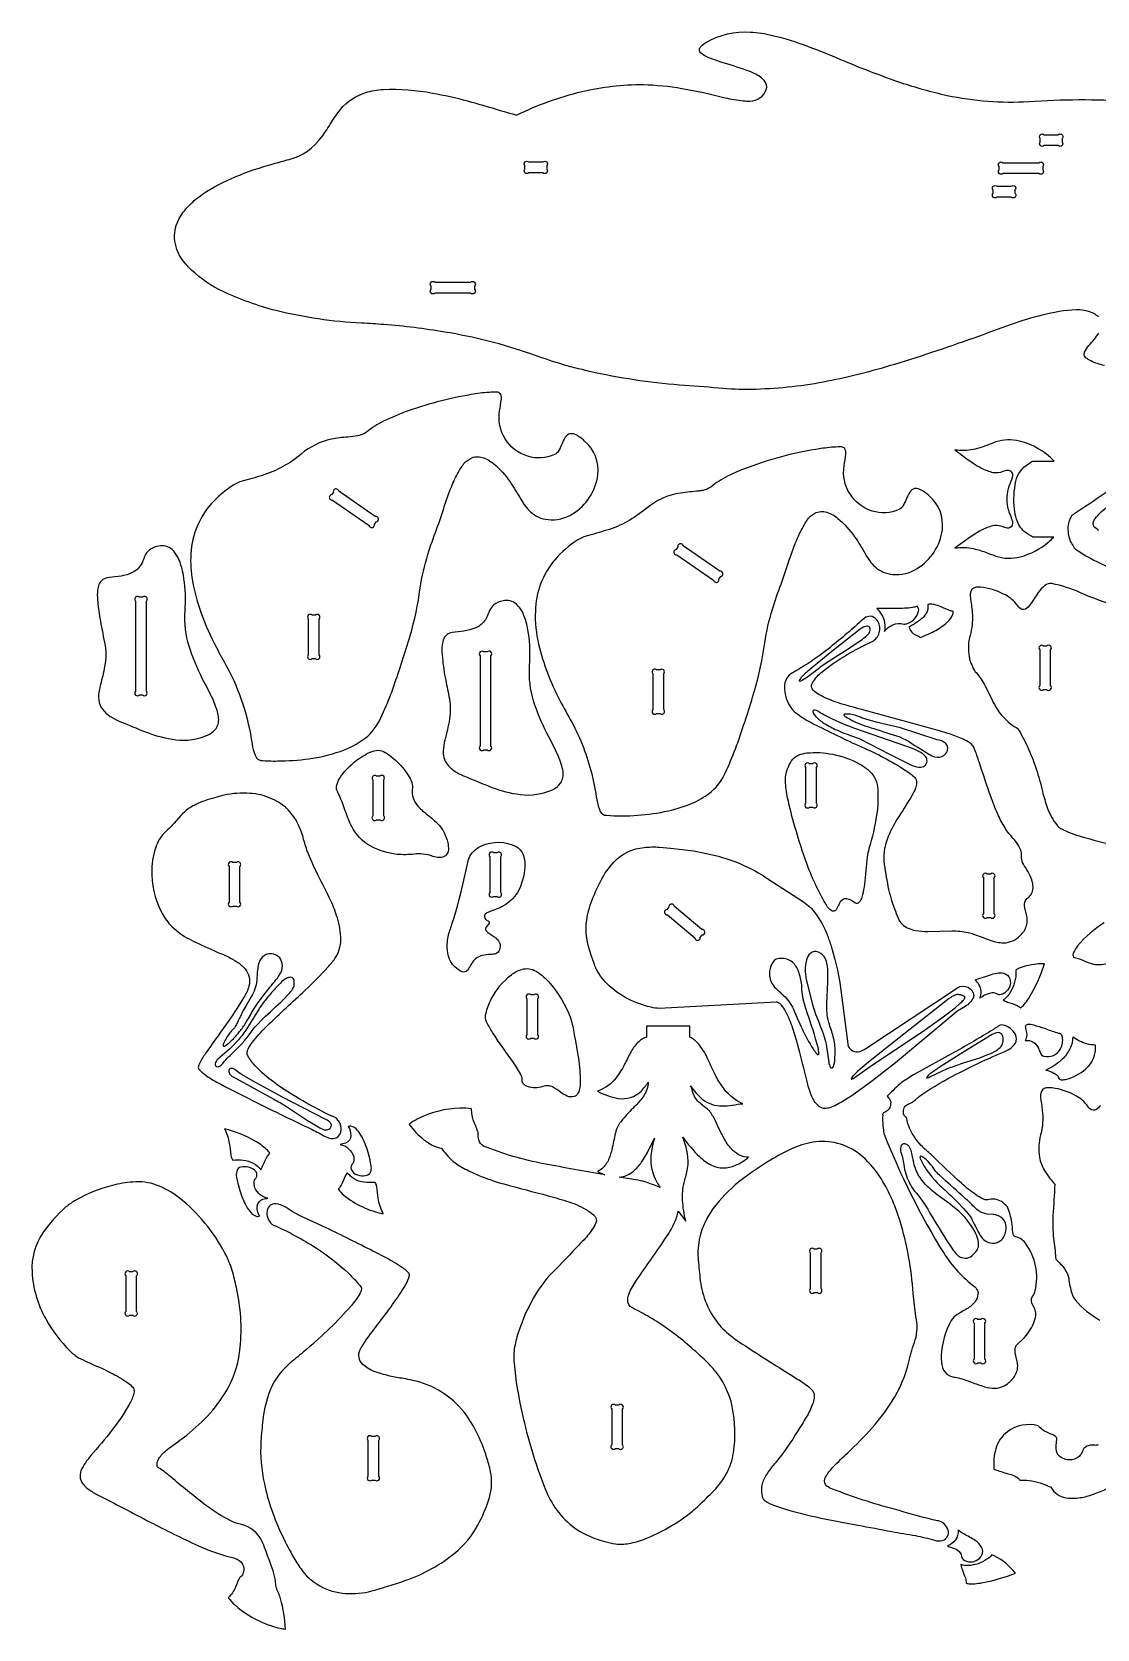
# Model space of a CAD drawing. Extents: x 49 to 80.6, y 29 to 55.4.
# Drawn here: x 49 to 61.24, y 28.99 to 47.36 of the extents above; entities that cross this region are included whole.
import ezdxf

# ---------------------------------------------------------------- set-up
doc = ezdxf.new("R2010")
doc.units = 0
doc.header["$MEASUREMENT"] = 0
doc.layers.get('0').update_dxf_attribs({"linetype": 'CONTINUOUS'})

msp = doc.modelspace()

# ---------------------------------------------------------------- linework, layer by layer
for points in [[(61.261, 44.082, 0.124217), (61.145, 44.145, 0.045844), (61.044, 44.164, 0.03225), (61.005, 44.165, 0.046025), (60.614, 44.103, 0.024282), (60.257, 43.995, 0.002034), (59.825, 43.838, -0.011865), (58.854, 43.518, -0.02595), (58.098, 43.332, -0.041116), (57.27, 43.248, -0.027392), (56.894, 43.263, 0.006425), (56.443, 43.299, -0.036475), (55.407, 43.455, -0.03226), (54.733, 43.657, 0.042443), (53.742, 43.908, 0.022581), (53.042, 43.994, 0.007263), (52.787, 44.01, -0.048878), (51.8, 44.155, -0.046852), (51.194, 44.373, -0.076476), (50.829, 44.621, -0.057339), (50.707, 44.765, -0.148204), (50.635, 45.022, -0.136588), (50.703, 45.238, -0.06527), (50.809, 45.37, -0.047104), (50.958, 45.493, -0.050602), (51.339, 45.696, -0.030854), (51.77, 45.843, -0.005833), (51.953, 45.893, 0.173152), (52.328, 46.152, 0.019615), (52.439, 46.32, -0.028709), (52.542, 46.468, -0.14828), (52.833, 46.662, -0.062568), (53.036, 46.699, -0.055794), (53.601, 46.657, -0.022927), (54.003, 46.566, -0.00608), (54.193, 46.513, -0.000652), (54.567, 46.402, -0.054496), (55.319, 46.674, -0.059248), (56.025, 46.754, -0.037564), (56.47, 46.71, -0.019111), (56.967, 46.603, 0.031811), (57.175, 46.567, 0.02051), (57.252, 46.564, 0.319528), (57.44, 46.699, 0.266374), (57.417, 46.8, 0.067307), (57.383, 46.833, 0.048719), (57.319, 46.873, 0.035757), (57.218, 46.917, 0.008485), (56.906, 47.017, -0.011395), (56.78, 47.062, -0.077706), (56.694, 47.111, -0.233752), (56.671, 47.157, -0.166477), (56.688, 47.192, -0.069672), (56.752, 47.242, -0.145957), (57.254, 47.357, -0.04794), (57.511, 47.32, -0.031823), (57.912, 47.196, -0.010841), (58.292, 47.044, 0.016842), (58.982, 46.779, 0.026706), (59.52, 46.63, 0.067088), (60.458, 46.559, -0.032685), (61.612, 46.565, -0.04507)], [(61.328, 43.525, -0.074183), (61.172, 43.576, -0.043802), (61.115, 43.613, -0.274695), (61.097, 43.659, -0.060092), (61.101, 43.676, -0.077754), (61.15, 43.752, 0.02763), (61.266, 43.897, 0.092193)], [(61.384, 42.085, -0.002371), (61.011, 41.838, 0.013297), (60.961, 41.802, 0.084841), (60.95, 41.79, 0.148206), (60.909, 41.652, 0.109358), (60.94, 41.497, -0.01257), (60.976, 41.434, 0.085843), (60.997, 41.411, 0.036842), (61.24, 41.27, 0.002365), (61.498, 41.146, -0.017758)], [(61.262, 41.626, -0.079079), (61.208, 41.673, -0.25982), (61.202, 41.726, -0.079819), (61.223, 41.765, -0.0556), (61.346, 41.886, -0.030559)], [(61.497, 40.751, -0.038351), (61.054, 40.91, 0.054843), (60.722, 41.015, 0.20455), (60.644, 40.994, 0.084397), (60.568, 40.911, -0.009797), (60.475, 40.773, -0.111572), (60.419, 40.722, -0.324601), (60.352, 40.736, -0.032168), (60.313, 40.783, 0.10125), (60.169, 40.895, 0.093321), (59.905, 40.975, 0.050285), (59.85, 40.974, 0.332717), (59.786, 40.899, 0.061128), (59.789, 40.835, -0.02554), (59.81, 40.66, -0.077396), (59.783, 40.42, 0.108714), (59.773, 40.173, 0.030662), (59.786, 40.122, 0.005618), (59.819, 40.04, 0.089569), (59.854, 39.991, -0.061549), (59.958, 39.836, 0.001149), (60.064, 39.623, 0.104939), (60.253, 39.399, 0.04266), (60.334, 39.349, -0.018674), (60.443, 39.141, -0.052984), (60.616, 38.623, 0.022787), (60.671, 38.439, 0.081037), (60.787, 38.231, 0.11254), (60.827, 38.2, 0.051798), (61.071, 38.104, 0.006146), (61.434, 38.004, 0.000421)], [(61.327, 37.113, 0.078884), (61.02, 36.85, 0.061034), (60.973, 36.773, 0.20757), (60.972, 36.72, -0.051375), (61.08, 36.684, 0.035339), (61.179, 36.646, 0.144851), (61.365, 36.648, -0.064584)], [(61.284, 35.015, -0.099403), (61.231, 34.965, -0.318601), (61.167, 34.972, -0.072566), (61.136, 35.006, 0.106226), (60.998, 35.126, 0.093937), (60.728, 35.216, 0.052461), (60.659, 35.216, 0.303993), (60.596, 35.151, 0.07106), (60.594, 35.108, 0.003072), (60.614, 34.961, -0.093042), (60.595, 34.675, 0.111206), (60.581, 34.419, 0.090177), (60.64, 34.265, 0.03349), (60.702, 34.175, 0.012826), (60.757, 34.108, -0.005191), (60.737, 33.749, 0.040362), (60.744, 33.483), (60.761, 33.34, -0.013848), (60.769, 33.245, -0.052714), (60.875, 33.129, -0.115154), (60.918, 33.023, 0.034638), (60.953, 32.853, 0.087014), (60.992, 32.777, 0.089508), (61.277, 32.544, 0.007521)], [(61.256, 31.111, -0.154666), (61.22, 31.105, 0.061744), (61.152, 31.103, 0.243898), (61.08, 31.047, -0.042741), (61.061, 31.005, -0.213098), (60.955, 30.94, -0.205078), (60.815, 30.975, -0.206613), (60.773, 31.064, -0.035686), (60.773, 31.093, -0.018749), (60.782, 31.17, 0.104793), (60.781, 31.19, 0.100775), (60.766, 31.206, 0.067328), (60.715, 31.235, -0.039797), (60.617, 31.283, -0.100714), (60.568, 31.331, 0.220677), (60.213, 31.262, 0.16503), (60.078, 31.064, 0.090455), (60.058, 30.834, 0.037936), (60.102, 30.815, 0.016012), (60.255, 30.768, -0.085583), (60.331, 30.73, -0.054182), (60.357, 30.705, -0.054918), (60.462, 30.701, -0.086615), (60.712, 30.622, 0.220653), (60.885, 30.503, 0.078701), (61.013, 30.499, 0.050032), (61.161, 30.529, 0.06409), (61.474, 30.672, 0.047462)]]:
    msp.add_lwpolyline(points, format="xyb")
for points in [[(60.635, 46.177), (60.797, 46.177, -1), (60.841, 46.133), (60.841, 46.096, -1), (60.797, 46.052), (60.635, 46.052, -1), (60.591, 46.096), (60.591, 46.133, -1)], [(54.709, 45.864), (54.87, 45.864, -1), (54.915, 45.82), (54.915, 45.783, -1), (54.87, 45.739), (54.709, 45.739, -1), (54.665, 45.783), (54.665, 45.82, -1)], [(60.163, 45.856), (60.575, 45.856, -1), (60.619, 45.812), (60.619, 45.775, -1), (60.575, 45.731), (60.163, 45.731, -1), (60.119, 45.775), (60.119, 45.812, -1)], [(60.094, 45.584), (60.256, 45.584, -1), (60.3, 45.54), (60.3, 45.504, -1), (60.256, 45.459), (60.094, 45.459, -1), (60.05, 45.504), (60.05, 45.54, -1)], [(53.629, 44.481), (54.041, 44.481, -1), (54.085, 44.437), (54.085, 44.4, -1), (54.041, 44.356), (53.629, 44.356, -1), (53.585, 44.4), (53.585, 44.437, -1)], [(51.561, 39.042, 0.200886), (51.608, 38.987, 0.076412), (51.628, 38.982, 0.026755), (51.818, 38.975, 0.031829), (52.181, 39, 0.044863), (52.538, 39.085, 0.078024), (52.827, 39.238, 0.12708), (53.008, 39.472, 0.011734), (53.124, 39.745, 0.012041), (53.157, 39.837, 0.009974), (53.343, 40.413, 0.037518), (53.46, 40.965, -0.03828), (53.549, 41.35, -0.018642), (53.648, 41.639, 0.01105), (53.741, 41.913, -0.021345), (53.836, 42.169, -0.032432), (53.925, 42.339, -0.016407), (53.963, 42.396, -0.075549), (53.992, 42.424, -0.031413), (54.037, 42.455, -0.190146), (54.174, 42.466, -0.097804), (54.302, 42.395, -0.0654), (54.494, 42.184, -0.027877), (54.616, 41.986, 0.072236), (54.729, 41.839, 0.162602), (54.93, 41.751, 0.171114), (55.212, 41.817, 0.224878), (55.503, 42.265, 0.249742), (55.351, 42.655, 0.087307), (55.236, 42.732, 0.129506), (55.182, 42.738, 0.198523), (55.128, 42.698, 0.058323), (55.086, 42.612, -0.036337), (55.047, 42.536, -0.123285), (55.003, 42.498, -0.187919), (54.696, 42.48, -0.376074), (54.373, 43.002, 0.010684), (54.393, 43.135, 0.136395), (54.386, 43.191, 0.213776), (54.354, 43.215, 0.084222), (54.303, 43.217, 0.036422), (54.097, 43.196, 0.047633), (53.322, 43.002, 0.024408), (53.039, 42.883, 0.054445), (52.841, 42.756, -0.112432), (52.742, 42.716, -0.026489), (52.628, 42.701, 0.024351), (52.438, 42.675, 0.125908), (52.093, 42.506, -0.100067), (51.644, 42.259, -0.006358), (51.411, 42.192, 0.053921), (51.316, 42.152, 0.054696), (51.086, 41.964, 0.179232), (50.823, 41.356, 0.062305), (50.841, 41.046, 0.045775), (50.94, 40.677, 0.035532), (51.116, 40.28, 0.007187), (51.238, 40.059, -0.086118), (51.526, 39.173, 0.057519)], [(60.749, 42.425, 0.137943), (60.352, 42.654, 0.136391), (60.08, 42.644, -0.024003), (59.868, 42.569, -0.085593), (59.668, 42.545, -0.030999), (59.607, 42.553), (59.748, 42.45), (59.819, 42.401, 0.015448), (59.915, 42.343, 0.069506), (60.047, 42.294, 0.147107), (60.164, 42.308, -0.043052), (60.216, 42.321, -0.27528), (60.259, 42.3, -0.187502), (60.272, 42.255, -0.049468), (60.268, 42.234, -0.007301), (60.229, 42.133, 0.124075), (60.214, 41.895, 0.034634), (60.228, 41.841, -0.016518), (60.271, 41.732, -0.346), (60.237, 41.656, -0.153192), (60.211, 41.654, -0.060351), (60.147, 41.673, 0.154572), (60.025, 41.675, 0.066398), (59.89, 41.617), (59.819, 41.573), (59.748, 41.524), (59.607, 41.421, -0.107399), (59.822, 41.417, -0.034372), (59.981, 41.369, 0.005505), (60.08, 41.331, 0.144527), (60.359, 41.323, 0.114737), (60.69, 41.497, 0.021255), (60.747, 41.55), (60.507, 41.55, -0.057293), (60.407, 41.614, -0.143922), (60.317, 41.758, -0.051345), (60.294, 41.872, -0.080462), (60.31, 42.193, -0.199468), (60.454, 42.393, -0.022347), (60.507, 42.425)], [(55.602, 38.351, 0.072264), (56.314, 38.402, 0.047752), (56.606, 38.498, 0.06489), (56.809, 38.624, 0.117509), (56.97, 38.842, 0.011733), (57.086, 39.115, 0.012041), (57.119, 39.207, 0.009974), (57.305, 39.783, 0.037518), (57.422, 40.335, -0.03828), (57.511, 40.72, -0.018642), (57.61, 41.009, 0.01105), (57.703, 41.283, -0.021345), (57.799, 41.539, -0.032432), (57.887, 41.709, -0.016407), (57.925, 41.766, -0.075549), (57.954, 41.794, -0.031412), (57.999, 41.825, -0.190146), (58.136, 41.836, -0.097804), (58.264, 41.765, -0.0654), (58.456, 41.554, -0.027877), (58.578, 41.356, 0.072236), (58.691, 41.208, 0.162602), (58.892, 41.121, 0.171114), (59.174, 41.187, 0.224878), (59.465, 41.635, 0.249742), (59.313, 42.025, 0.087307), (59.198, 42.102, 0.129506), (59.144, 42.108, 0.198523), (59.09, 42.068, 0.058323), (59.049, 41.982, -0.036337), (59.009, 41.906, -0.123285), (58.965, 41.868, -0.187919), (58.658, 41.85, -0.376074), (58.336, 42.372, 0.010686), (58.355, 42.505, 0.136396), (58.348, 42.561, 0.213824), (58.316, 42.585, 0.083514), (58.265, 42.587, 0.033908), (58.066, 42.567, 0.055866), (57.176, 42.331, 0.018654), (57.001, 42.253, 0.051091), (56.801, 42.125, -0.102337), (56.712, 42.087, -0.032699), (56.665, 42.08, 0.005922), (56.456, 42.056, 0.141126), (56.055, 41.876, -0.099822), (55.606, 41.629, -0.003605), (55.367, 41.56, 0.065096), (55.274, 41.519, 0.071007), (55.007, 41.288, 0.170934), (54.784, 40.696, 0.068485), (54.822, 40.318, 0.061559), (55.066, 39.672, 0.006901), (55.203, 39.422, -0.062354), (55.432, 38.826, -0.024925), (55.491, 38.527, 0.073836), (55.53, 38.396, 0.296769)], [(52.451, 41.976), (52.872, 41.684, 1), (52.933, 41.695), (52.954, 41.725, 1), (52.943, 41.787), (52.523, 42.078, 1), (52.461, 42.067), (52.44, 42.037, 1)], [(50.451, 41.446, 0.086175), (50.36, 41.412, 0.128122), (50.302, 41.349, 0.017154), (50.261, 41.254, -0.183706), (50.148, 41.142, -0.066052), (50.02, 41.102, -0.02012), (49.883, 41.085, 0.104146), (49.812, 41.063, 0.16671), (49.766, 41.004, 0.077125), (49.75, 40.939, 0.046198), (49.749, 40.83, 0.026648), (49.775, 40.618, 0.004674), (49.83, 40.339, -0.095938), (49.831, 40.06, -0.016064), (49.783, 39.853, 0.026209), (49.762, 39.736, 0.25073), (49.85, 39.523, 0.063427), (49.944, 39.46, 0.031097), (50.054, 39.411, 0.009381), (50.324, 39.301, 0.055542), (50.648, 39.219, 0.135515), (51.021, 39.275, 0.107648), (51.102, 39.336, 0.194451), (51.142, 39.469, 0.035847), (51.138, 39.501, 0.053142), (51.083, 39.669, 0.015176), (50.977, 39.881, -0.034074), (50.817, 40.248, -0.088951), (50.754, 40.641), (50.76, 40.805, 0.055594), (50.728, 41.159, 0.055039), (50.673, 41.319, 0.081176), (50.607, 41.407, 0.24415)], [(56.413, 41.346), (56.834, 41.054, 1), (56.895, 41.065), (56.916, 41.095, 1), (56.905, 41.157), (56.485, 41.448, 1), (56.423, 41.437), (56.402, 41.407, 1)], [(50.186, 40.815), (50.186, 39.778, 1), (50.231, 39.734), (50.267, 39.734, 1), (50.311, 39.778), (50.311, 40.815, 1), (50.267, 40.859), (50.231, 40.859, 1)], [(54.413, 40.816, 0.11908), (54.307, 40.771, 0.11877), (54.257, 40.706, -0.010392), (54.219, 40.615, -0.158663), (54.121, 40.518, -0.065007), (54.03, 40.483, -0.024484), (53.961, 40.469, -0.010639), (53.829, 40.453, 0.269258), (53.73, 40.38, 0.085131), (53.713, 40.311, 0.051236), (53.715, 40.157, 0.025356), (53.753, 39.904, -0.005611), (53.795, 39.69, -0.09439), (53.792, 39.424, -0.008807), (53.737, 39.186, 0.068768), (53.724, 39.059, 0.193611), (53.8, 38.904, 0.068914), (53.902, 38.832, 0.021036), (53.958, 38.805, 0.007217), (54.283, 38.672, 0.054627), (54.609, 38.589, 0.13562), (54.983, 38.645, 0.134255), (55.074, 38.72, 0.1846), (55.103, 38.855, 0.04074), (55.082, 38.94, 0.031872), (55.045, 39.039, 0.015176), (54.939, 39.251, -0.034073), (54.779, 39.618, -0.08895), (54.716, 40.011), (54.722, 40.175, 0.055589), (54.69, 40.529, 0.055092), (54.635, 40.689, 0.081119), (54.569, 40.777, 0.244052)], [(59.081, 40.513, 0.227683), (59.162, 40.423, -0.07172), (59.214, 40.394), (59.31, 40.437, 0.041486), (59.463, 40.524, 0.036401), (59.533, 40.582, 0.093757), (59.583, 40.655, 0.07834), (59.592, 40.695, -0.061288), (59.547, 40.707, -0.013452), (59.452, 40.747, 0.037177), (59.372, 40.774, 0.075458), (59.314, 40.778, 0.040778), (59.296, 40.774, -0.202989), (59.277, 40.669, -0.081375), (59.219, 40.605, -0.03842), (59.14, 40.55, 0.021357)], [(52.173, 40.608), (52.173, 40.196, 1), (52.217, 40.152), (52.254, 40.152, 1), (52.298, 40.196), (52.298, 40.608, 1), (52.254, 40.652), (52.217, 40.652, 1)], [(60.373, 36.982, 0.137323), (60.436, 37.094, 0.098673), (60.435, 37.191), (60.413, 37.287, -0.173265), (60.422, 37.372, -0.070371), (60.438, 37.393, 0.059497), (60.482, 37.437, 0.205654), (60.507, 37.552, 0.067934), (60.486, 37.628, 0.036633), (60.436, 37.725, -0.018786), (60.388, 37.809, -0.118597), (60.374, 37.878, 0.084204), (60.366, 37.95, 0.072012), (60.318, 38.037, 0.025323), (60.232, 38.139, -0.045066), (60.186, 38.205, -0.032822), (60.101, 38.365, -0.019656), (60.021, 38.568, -0.009405), (59.888, 38.964, 0.010412), (59.835, 39.111, 0.058026), (59.813, 39.155, 0.089479), (59.761, 39.195, 0.042362), (59.607, 39.265, 0.018038), (59.445, 39.317, 0.005141), (58.551, 39.562, -0.005268), (58.297, 39.634, -0.033686), (58.093, 39.714, -0.019735), (58.025, 39.751, -0.092633), (57.967, 39.805, -0.233453), (57.961, 39.846, -0.100763), (57.985, 39.897, -0.073914), (58.1, 40.015, -0.061878), (58.658, 40.348, 0.414856), (58.725, 40.581, 0.181331), (58.658, 40.636, 0.177887), (58.585, 40.628, 0.016263), (58.509, 40.565, -0.016743), (58.126, 40.243, -0.023858), (57.851, 40.053, -0.004986), (57.742, 39.99, 0.264328), (57.648, 39.83, 0.138882), (57.709, 39.608, 0.06975), (57.761, 39.546, 0.053745), (57.917, 39.438, 0.014856), (58.044, 39.372, 0.010951), (58.606, 39.105, -0.043531), (59.096, 38.831, -0.051754), (59.148, 38.786, -0.205911), (59.169, 38.726, -0.081675), (59.156, 38.663, -0.038406), (59.114, 38.576, -0.010733), (58.972, 38.35, 0.029265), (58.861, 38.15, 0.054829), (58.8, 37.969, 0.070328), (58.792, 37.82, 0.017245), (58.839, 37.531, 0.039657), (58.915, 37.274, 0.015223), (58.956, 37.166, 0.191715), (59.072, 37.052, 0.067685), (59.159, 37.026, 0.045711), (59.299, 37.014), (59.575, 37.022, -0.055827), (59.76, 37.002, -0.022969), (59.821, 36.985, -0.009323), (60.004, 36.918, 0.069327), (60.147, 36.884, 0.202077), (60.34, 36.95, 0.030357)], [(58.798, 40.466, -0.100406), (58.894, 40.542, -0.189257), (59.022, 40.55, 0.105448), (59.063, 40.557, 0.246141), (59.192, 40.698, 0.247983), (59.175, 40.756, -0.083706), (59.121, 40.74, -0.032798), (59.029, 40.731, -0.01493), (58.934, 40.728), (58.711, 40.728, -0.184184), (58.804, 40.535, -0.079941)], [(58.039, 40.039, -0.017285), (58.107, 40.089), (58.192, 40.146), (58.38, 40.266), (58.545, 40.377, 0.03608), (58.611, 40.432, 0.231357), (58.634, 40.5, 0.401062), (58.597, 40.526, 0.127949), (58.54, 40.504, 0.026959), (58.519, 40.49), (58.173, 40.219), (57.959, 40.044, 0.019839), (57.852, 39.947, 0.046357), (57.826, 39.914, 0.066275), (57.819, 39.9, 0.27869), (57.822, 39.895, 0.27869), (57.828, 39.894, 0.085642), (57.857, 39.907, 0.028704), (57.934, 39.958)], [(54.149, 40.185), (54.149, 39.148, 1), (54.193, 39.104), (54.229, 39.104, 1), (54.274, 39.148), (54.274, 40.185, 1), (54.229, 40.229), (54.193, 40.229, 1)], [(60.584, 40.253), (60.584, 39.841, 1), (60.628, 39.797), (60.664, 39.797, 1), (60.709, 39.841), (60.709, 40.253, 1), (60.664, 40.297), (60.628, 40.297, 1)], [(56.135, 39.978), (56.135, 39.566, 1), (56.179, 39.522), (56.216, 39.522, 1), (56.26, 39.566), (56.26, 39.978, 1), (56.216, 40.022), (56.179, 40.022, 1)], [(59.288, 38.99, 0.160966), (59.268, 39.031, 0.07263), (59.218, 39.071, 0.045509), (59.123, 39.117), (59.055, 39.142), (58.459, 39.349), (58.321, 39.403), (58.201, 39.457), (58.103, 39.506, 0.010136), (58.017, 39.554, 0.15381), (57.985, 39.559, 0.206077), (57.977, 39.552, 0.206077), (57.976, 39.54, 0.119758), (57.997, 39.502, 0.073325), (58.09, 39.419, 0.041086), (58.233, 39.339, 0.034184), (58.433, 39.261, -0.028592), (58.516, 39.228), (58.619, 39.178), (58.855, 39.055), (59.072, 38.945, 0.032902), (59.168, 38.907, 0.244386), (59.269, 38.928, 0.245288)], [(59.513, 39.071, 0.381878), (59.503, 39.176, 0.158869), (59.404, 39.22), (58.982, 39.358), (58.702, 39.423), (58.584, 39.456, -0.038469), (58.502, 39.486, 0.080632), (58.372, 39.515, 0.02074), (58.344, 39.515, 0.126201), (58.333, 39.51, 0.209531), (58.332, 39.504, 0.209531), (58.335, 39.499, 0.069833), (58.355, 39.484, 0.03583), (58.437, 39.437, 0.047564), (58.675, 39.348, -0.001125), (58.974, 39.252, -0.027963), (59.004, 39.239), (59.053, 39.213, -0.005573), (59.308, 39.055, 0.085995), (59.38, 39.022, 0.202634), (59.482, 39.04, 0.093177)], [(53.735, 38.151, -0.049125), (53.777, 38.034, -0.06966), (53.784, 37.954, -0.154721), (53.763, 37.898, -0.201842), (53.702, 37.866, -0.076231), (53.657, 37.867, -0.057519), (53.59, 37.884, 0.108014), (53.394, 37.904, -0.051008), (53.194, 37.901, -0.089941), (52.892, 37.995, -0.159094), (52.669, 38.228, -0.018367), (52.643, 38.284, -0.013394), (52.573, 38.471, 0.025648), (52.502, 38.639, -0.133357), (52.498, 38.685, -0.101937), (52.535, 38.778, -0.078666), (52.701, 38.96, -0.058912), (52.865, 39.067, -0.060397), (52.952, 39.096, -0.158098), (53.038, 39.083, -0.051696), (53.116, 39.034, -0.093286), (53.333, 38.793, -0.077457), (53.369, 38.705, -0.090304), (53.368, 38.647, 0.202474), (53.424, 38.467, 0.05362), (53.512, 38.382, -0.010867), (53.641, 38.275, -0.066223), (53.718, 38.183, -0.030922)], [(58.247, 37.27, -0.198391), (58.221, 37.247, -0.209616), (58.189, 37.254, -0.049029), (58.15, 37.288, -0.044545), (58.14, 37.302, -0.046474), (57.911, 37.783, -0.021678), (57.77, 38.218, -0.013911), (57.684, 38.55, -0.049434), (57.661, 38.746, -0.022768), (57.664, 38.81, -0.128508), (57.747, 38.997, -0.128318), (57.815, 39.044, -0.063443), (57.906, 39.067, -0.079199), (58.204, 39.052, -0.076104), (58.509, 38.943, -0.049887), (58.62, 38.865, -0.094349), (58.697, 38.762, -0.085401), (58.722, 38.648, -0.054879), (58.708, 38.352, -0.041241), (58.62, 37.967, 0.045528), (58.601, 37.87, -0.003352), (58.568, 37.558, -0.032609), (58.546, 37.438, -0.024583), (58.528, 37.381, -0.075066), (58.506, 37.346, -0.349101), (58.465, 37.34, 0.054713), (58.394, 37.384, 0.374035), (58.291, 37.354, 0.047318), (58.264, 37.303, -0.021706)], [(57.892, 38.9), (57.892, 38.488, 1), (57.936, 38.444), (57.973, 38.444, 1), (58.017, 38.488), (58.017, 38.9, 1), (57.973, 38.944), (57.936, 38.944, 1)], [(52.915, 38.756), (52.915, 38.345, 1), (52.959, 38.3), (52.996, 38.3, 1), (53.04, 38.345), (53.04, 38.756, 1), (52.996, 38.8), (52.959, 38.8, 1)], [(51.123, 38.56, 0.034357), (50.901, 38.486, 0.046107), (50.792, 38.424, 0.053455), (50.709, 38.347), (50.632, 38.261, -0.029878), (50.533, 38.163, 0.112674), (50.428, 38.007, 0.0904), (50.373, 37.726, 0.124838), (50.48, 37.243, 0.059256), (50.586, 37.09, 0.079318), (50.776, 36.943, 0.021476), (50.883, 36.887, 0.001858), (51.153, 36.766, -0.047535), (51.351, 36.667, -0.063131), (51.446, 36.584, -0.246516), (51.49, 36.385, -0.054808), (51.465, 36.316, -0.024578), (51.429, 36.252, -0.018419), (51.224, 35.94, 0.002014), (50.988, 35.608, 0.039638), (50.918, 35.489, 0.086903), (50.908, 35.451, 0.172314), (50.916, 35.43, 0.068726), (50.96, 35.387, 0.0409), (51.123, 35.281, 0.005759), (51.488, 35.092, 0.005048), (52.216, 34.737, -0.015725), (52.371, 34.655, 0.125208), (52.464, 34.633, 0.331309), (52.548, 34.708, 0.310077), (52.482, 34.875, 0.0984), (52.441, 34.891, -0.044466), (52.401, 34.911, -0.010279), (52.111, 35.065, -0.027058), (51.772, 35.284, -0.039977), (51.572, 35.458, -0.060092), (51.476, 35.588, -0.174624), (51.47, 35.628, -0.072412), (51.483, 35.666, -0.060812), (51.547, 35.762, -0.03148), (51.705, 35.933, -0.006427), (52.137, 36.339, 0.02209), (52.397, 36.603, 0.0149), (52.479, 36.702, 0.157422), (52.546, 36.922, 0.077802), (52.507, 37.171, 0.036961), (52.432, 37.366, 0.011408), (52.284, 37.665, -0.030383), (52.158, 37.951, -0.025276), (52.109, 38.114, 0.028785), (52.078, 38.195, 0.038808), (52.034, 38.293, 0.161101), (51.744, 38.545, 0.08685), (51.502, 38.603, 0.073912), (51.205, 38.581, 0.017598)], [(54.335, 36.935, -0.338816), (54.372, 36.803, -0.242259), (54.328, 36.759, -0.075638), (54.267, 36.749, 0.03999), (54.174, 36.739, 0.184258), (54.063, 36.662, 0.044413), (54.024, 36.601, -0.035791), (54.002, 36.566, -0.321229), (53.943, 36.551, -0.258806), (53.778, 36.764, -0.073135), (53.773, 36.894, -0.049435), (53.807, 37.046, 0.030692), (53.953, 37.571, -0.002737), (54.015, 37.841, -0.113977), (54.057, 37.918, -0.111246), (54.164, 37.998, -0.237065), (54.565, 37.99, -0.206368), (54.652, 37.87, -0.082083), (54.663, 37.756, -0.112916), (54.58, 37.463, -0.121597), (54.41, 37.305, -0.029838), (54.354, 37.278, -0.006407), (54.236, 37.232, 0.099709), (54.205, 37.211, 0.237423), (54.199, 37.182, 0.266157), (54.243, 37.135, -0.217602), (54.253, 37.124, -0.217602), (54.252, 37.11, -0.071181), (54.222, 37.069, 0.077239), (54.211, 37.048, 0.125075), (54.211, 37.037, 0.170767), (54.238, 37.002), (54.306, 36.958, -0.036059)], [(54.261, 37.874), (54.261, 37.463, 1), (54.305, 37.418), (54.342, 37.418, 1), (54.386, 37.463), (54.386, 37.874, 1), (54.342, 37.918), (54.305, 37.918, 1)], [(59.638, 36.368, -0.247839), (59.762, 36.373, -0.25383), (59.825, 36.28, -0.119809), (59.821, 36.255, -0.125984), (59.728, 36.151, -0.036142), (59.648, 36.106), (58.924, 35.504), (58.665, 35.299), (58.424, 35.125), (58.318, 35.059, -0.051843), (58.17, 34.987, -0.06534), (58.115, 34.978, -0.161111), (58.048, 35.003, -0.107918), (57.99, 35.068, -0.047254), (57.943, 35.169, -0.014945), (57.916, 35.26, -0.00173), (57.827, 35.622), (57.788, 35.766), (57.745, 35.9, 0.038156), (57.665, 36.092, 0.049494), (57.615, 36.167, 0.099062), (57.574, 36.198, 0.075717), (57.555, 36.203), (56.208, 36.129, -0.059257), (56.029, 36.166, -0.107454), (55.633, 36.39, -0.087247), (55.488, 36.578, -0.027978), (55.464, 36.633), (55.426, 36.741), (55.396, 36.84, -0.139063), (55.397, 37.251, -0.042858), (55.491, 37.503), (55.534, 37.591, -0.070346), (55.69, 37.815, -0.177916), (56.035, 37.981, -0.042195), (56.212, 37.984), (56.338, 37.974), (56.608, 37.94), (56.748, 37.913), (56.891, 37.879), (57.034, 37.834, -0.066472), (57.456, 37.621), (57.868, 37.355, -0.088207), (58.006, 37.222, -0.06549), (58.14, 36.975, -0.018452), (58.186, 36.845), (58.225, 36.709), (58.257, 36.569), (58.284, 36.429), (58.38, 35.69, 0.109935), (58.433, 35.642, 0.206524), (58.516, 35.636, 0.070782), (58.583, 35.667)], [(51.262, 37.763), (51.262, 37.351, 1), (51.306, 37.307), (51.343, 37.307, 1), (51.387, 37.351), (51.387, 37.763, 1), (51.343, 37.807), (51.306, 37.807, 1)], [(59.937, 37.631), (59.937, 37.219, 1), (59.981, 37.175), (60.018, 37.175, 1), (60.062, 37.219), (60.062, 37.631, 1), (60.018, 37.675), (59.981, 37.675, 1)], [(56.303, 37.205), (56.619, 36.941, 1), (56.681, 36.946), (56.704, 36.974, 1), (56.699, 37.037), (56.384, 37.301, 1), (56.321, 37.296), (56.298, 37.268, 1)], [(51.828, 36.726, 0.220582), (51.719, 36.757, 0.220582), (51.624, 36.694, 0.076869), (51.602, 36.641, 0.040193), (51.589, 36.57, 0.006933), (51.58, 36.453, -0.106903), (51.517, 36.261), (51.457, 36.165), (51.425, 36.107, 0.006185), (51.359, 35.969, -0.031519), (51.332, 35.92, -0.064938), (51.291, 35.873, 0.034461), (51.255, 35.827, 0.048078), (51.205, 35.741, 0.099319), (51.194, 35.707, 0.302152), (51.198, 35.697, 0.302152), (51.208, 35.697, 0.073932), (51.234, 35.712, 0.032974), (51.282, 35.752, 0.040174), (51.392, 35.875, 0.025637), (51.464, 35.978, 0.002894), (51.55, 36.128), (51.595, 36.197), (51.681, 36.31, 0.007921), (51.817, 36.479, 0.045852), (51.856, 36.539, 0.166064), (51.873, 36.648, 0.161908)], [(57.903, 36.449), (57.939, 36.292), (57.97, 36.176), (58.007, 36.064, -0.006595), (58.093, 35.843), (58.114, 35.775, -0.02971), (58.138, 35.664), (58.158, 35.509, 0.113827), (58.179, 35.452, 0.239695), (58.193, 35.445, 0.239695), (58.207, 35.452, 0.113272), (58.224, 35.5, 0.027645), (58.228, 35.541), (58.232, 35.628, 0.065154), (58.21, 35.803, 0.025745), (58.158, 35.968, -0.059292), (58.139, 36.085, -0.018807), (58.136, 36.157, 0.004276), (58.149, 36.504, 0.052916), (58.137, 36.65, 0.092919), (58.106, 36.725, 0.195249), (58.015, 36.783, 0.283974), (57.931, 36.744, 0.106316), (57.897, 36.668, 0.08611), (57.892, 36.517, 0.026517)], [(55.231, 35.116, -0.182297), (55.15, 35.121, -0.058405), (55.077, 35.164, 0.040366), (54.98, 35.226, 0.15103), (54.901, 35.239, 0.053773), (54.868, 35.231, -0.16086), (54.694, 35.231, -0.11046), (54.647, 35.26, -0.250521), (54.633, 35.316, 0.12641), (54.622, 35.359, 0.046331), (54.532, 35.507, -0.012565), (54.292, 35.854, -0.021772), (54.223, 35.975, -0.14709), (54.216, 36.069, -0.071193), (54.277, 36.235, -0.106611), (54.508, 36.517, -0.084898), (54.628, 36.579, -0.207547), (54.793, 36.557, -0.08451), (54.953, 36.418, -0.08004), (55.183, 36.033, -0.055583), (55.226, 35.858, -0.002505), (55.274, 35.591, -0.029919), (55.301, 35.314, -0.05911), (55.288, 35.188, -0.166438), (55.25, 35.125, -0.078491)], [(57.568, 36.699, 0.159589), (57.522, 36.669, 0.143805), (57.478, 36.559, 0.162813), (57.503, 36.418, 0.05086), (57.536, 36.375, 0.01829), (57.638, 36.28, -0.101525), (57.751, 36.12, 0.005634), (57.851, 35.896, 0.036091), (57.979, 35.665, 0.012838), (58.017, 35.611, 0.133535), (58.035, 35.597, 0.353228), (58.042, 35.601, 0.100847), (58.044, 35.608, 0.053732), (58.035, 35.68, 0.022882), (57.911, 36.078, -0.046664), (57.855, 36.29, -0.025183), (57.847, 36.399, 0.060965), (57.811, 36.556, 0.109069), (57.741, 36.66, 0.208387), (57.605, 36.704, 0.039093)], [(60.308, 36.571, -0.085032), (60.308, 36.491, -0.137537), (60.213, 36.271, -0.06306), (60.165, 36.227, 0.053782), (60.214, 36.203, -0.022908), (60.324, 36.163, -0.067687), (60.366, 36.136, 0.073276), (60.405, 36.174, 0.031579), (60.454, 36.24), (60.491, 36.3), (60.529, 36.371), (60.567, 36.452), (60.605, 36.543), (60.64, 36.643, 0.094514), (60.347, 36.591, 0.038183)], [(51.793, 36.36, 0.018458), (51.686, 36.234, 0.019926), (51.608, 36.126), (51.453, 35.881, -0.036411), (51.356, 35.752), (51.31, 35.702), (51.266, 35.661), (51.131, 35.545, 0.171816), (51.103, 35.492, 0.300361), (51.115, 35.461, 0.245718), (51.145, 35.461, 0.121854), (51.19, 35.497, -0.029427), (51.26, 35.575, 0.009365), (51.376, 35.689, 0.02331), (51.466, 35.792), (51.515, 35.858, -0.02782), (51.575, 35.931), (51.648, 36.007, 0.001221), (51.886, 36.231), (51.949, 36.296, 0.042352), (51.993, 36.352, 0.178882), (52.012, 36.424, 0.145073), (51.999, 36.472, 0.31827), (51.956, 36.487, 0.09456), (51.912, 36.468, 0.046766), (51.852, 36.421, 0.021838)], [(59.894, 36.246, 0.268734), (59.886, 36.405, 0.067995), (59.843, 36.457), (60.008, 36.513, -0.029179), (60.092, 36.536, -0.082045), (60.148, 36.54, -0.207215), (60.229, 36.493, -0.206694), (60.243, 36.401, -0.322961), (60.12, 36.285, -0.134113), (60.107, 36.29, 0.213996), (60.007, 36.303, 0.054841), (59.951, 36.281, 0.031515)], [(54.687, 36.242), (54.687, 35.83, 1), (54.731, 35.786), (54.768, 35.786, 1), (54.812, 35.83), (54.812, 36.242, 1), (54.768, 36.286), (54.731, 36.286, 1)], [(56.425, 33.798), (56.515, 33.684, -0.047466), (56.477, 33.925, -0.069507), (56.495, 34.122, 0.004696), (56.531, 34.266, 0.090947), (56.534, 34.453, 0.038542), (56.51, 34.558, 0.018074), (56.48, 34.649, 0.041361), (56.671, 34.425, 0.067443), (56.803, 34.33, 0.228131), (57.086, 34.325, 0.068525), (57.236, 34.417, -0.184871), (57.057, 34.496, -0.072982), (56.959, 34.626, -0.014603), (56.854, 34.837, 0.05923), (56.785, 34.95, 0.047501), (56.76, 34.974, -0.031621), (56.653, 35.063, -0.119704), (56.6, 35.15, -0.028353), (56.587, 35.196, 0.055356), (56.57, 35.238, 0.071376), (56.704, 35.087, 0.177098), (56.931, 35.008, 0.038151), (57.047, 35.018, -0.009878), (57.17, 35.034, -0.142485), (56.927, 35.24, -0.035382), (56.847, 35.379, -0.005435), (56.761, 35.563, 0.068287), (56.659, 35.722, 0.081012), (56.562, 35.8), (56.562, 35.925), (56.062, 35.925), (56.062, 35.8, 0.107476), (55.973, 35.747, 0.079915), (55.886, 35.633, 0.014157), (55.811, 35.488, -0.03785), (55.713, 35.33, -0.15392), (55.497, 35.179, 0.08373), (55.738, 35.095, 0.238411), (56, 35.178, 0.033422), (56.083, 35.28, -0.123904), (56.03, 35.124, -0.052927), (55.939, 35.013, 0.018995), (55.804, 34.873, 0.043715), (55.739, 34.786, 0.068535), (55.704, 34.695, -0.001657), (55.664, 34.505, -0.044438), (55.62, 34.378, -0.117009), (55.535, 34.275, -0.043207), (55.499, 34.255, 0.029412), (55.585, 34.214, -0.001132), (54.883, 34.342, -0.051375), (54.188, 34.547, -0.216637), (54.134, 34.618, -0.058203), (54.127, 34.699, 0.119445), (54.124, 34.713, 0.144759), (54.119, 34.718, 0.020149), (54.077, 34.83, -0.092243), (54.051, 34.976, 0.053034), (53.917, 34.983, 0.101228), (53.441, 34.865, 0.052085), (53.332, 34.795, 0.062603), (53.502, 34.62, 0.050072), (53.614, 34.55, 0.062371), (53.703, 34.522, 0.045274), (53.826, 34.382, 0.069281), (53.957, 34.293, 0.011795), (54.126, 34.213, 0.032486), (54.422, 34.111, 0.002835), (54.933, 33.975, -0.010992), (55.17, 33.905, -0.05829), (55.392, 33.803, -0.061287), (55.472, 33.735, -0.253414), (55.483, 33.674, -0.083193), (55.447, 33.599, -0.045078), (55.344, 33.47, 0.003996), (55.175, 33.292), (54.979, 33.09, 0.066492), (54.763, 32.8, 0.047324), (54.586, 32.4, 0.0399), (54.542, 32.212, 0.055947), (54.539, 32.049, 0.033127), (54.633, 31.47, 0.036493), (54.884, 30.635, 0.050884), (55.009, 30.391, 0.161788), (55.468, 30.035, 0.04642), (55.705, 29.972, 0.081587), (55.858, 29.976, 0.051306), (56.054, 30.033, 0.041329), (56.308, 30.156, 0.039477), (56.59, 30.347, 0.020024), (56.661, 30.411, 0.008726), (56.839, 30.584, 0.066318), (56.984, 30.781, 0.084457), (57.062, 31.02, 0.088356), (57.049, 31.55, 0.122151), (56.841, 31.973, 0.037722), (56.725, 32.094, 0.008531), (56.53, 32.27, 0.039747), (56.097, 32.58, 0.016859), (55.9, 32.685, -0.316088), (55.846, 32.783, -0.080896), (55.862, 32.848, -0.055309), (55.947, 33.003, 0.002302), (56.275, 33.475, 0.037267), (56.382, 33.658, 0.065658)], [(60.264, 31.86, 0.137455), (60.327, 31.972, 0.098507), (60.326, 32.069), (60.303, 32.169, -0.101695), (60.306, 32.234, -0.119626), (60.328, 32.269), (60.39, 32.326, 0.100999), (60.514, 32.506, 0.062795), (60.538, 32.598, 0.177929), (60.506, 32.717, -0.109709), (60.488, 32.774, -0.177848), (60.502, 32.816, 0.09025), (60.532, 32.882, 0.222833), (60.42, 33.43, 0.076908), (60.368, 33.479, 0.069299), (60.309, 33.501, -0.227183), (60.284, 33.523, -0.076038), (60.276, 33.552, 0.009042), (60.263, 33.67, 0.057838), (60.214, 33.847, 0.053664), (60.144, 33.909, 0.205454), (59.987, 33.929, -0.114219), (59.958, 33.93, -0.055671), (59.931, 33.938, -0.038965), (59.846, 33.99, -0.033227), (59.684, 34.119, -0.006541), (59.338, 34.445, -0.016003), (59.221, 34.554, -0.099884), (59.075, 34.786, -0.048568), (59.057, 34.859, 0.231244), (59.033, 34.89, -0.252126), (59.016, 34.926, -0.076509), (59.025, 34.985, -0.166345), (59.056, 35.02, -0.038194), (59.113, 35.048, 0.084282), (59.144, 35.069, -0.043993), (59.239, 35.146, -0.032949), (59.625, 35.373, -0.012907), (60.01, 35.559, -0.009528), (60.155, 35.622, 0.02886), (60.241, 35.666, 0.104258), (60.305, 35.731, 0.270854), (60.305, 35.828, 0.213898), (60.165, 35.938, 0.198095), (60.107, 35.925, -0.02385), (60.052, 35.888, -0.010079), (59.606, 35.626), (59.132, 35.364, 0.039102), (58.981, 35.264, 0.027309), (58.894, 35.183, 0.017892), (58.833, 35.126, 0.286044), (58.832, 35.118, 0.061549), (58.852, 35.096, -0.198461), (58.87, 35.029, -0.116029), (58.853, 34.974, -0.133519), (58.803, 34.938, 0.223893), (58.779, 34.915, 0.118069), (58.779, 34.901, 0.025292), (58.78, 34.781), (58.787, 34.728, 0.08293), (58.791, 34.694, 0.045036), (59.484, 33.31, 0.084451), (59.834, 32.931, -0.114782), (59.869, 32.886, -0.070709), (59.875, 32.864, -0.234823), (59.8, 32.712, -0.042515), (59.747, 32.675, 0.007958), (59.635, 32.609, 0.107089), (59.566, 32.541, 0.109067), (59.452, 32.134, 0.082183), (59.468, 31.999, 0.198323), (59.543, 31.907, 0.056769), (59.572, 31.896, 0.014583), (59.628, 31.886, -0.041081), (59.799, 31.832, 0.020443), (59.949, 31.779, 0.07527), (60.068, 31.762, 0.172513), (60.231, 31.828, 0.030386)], [(59.523, 35.437, -0.021469), (59.599, 35.466, -0.003779), (59.894, 35.562), (59.989, 35.598, 0.03832), (60.087, 35.646, 0.08103), (60.141, 35.693, 0.129698), (60.159, 35.736, 0.130313), (60.158, 35.817, 0.336896), (60.105, 35.851, 0.117059), (60.038, 35.829), (59.669, 35.604), (59.44, 35.458, 0.008833), (59.339, 35.388, 0.054777), (59.292, 35.346, -0.028447), (59.284, 35.336, 0.332159), (59.285, 35.332, 0.200727), (59.294, 35.332, 0.037167), (59.322, 35.343)], [(60.418, 35.762, -0.330031), (60.569, 35.672, -0.048828), (60.588, 35.619, 0.232246), (60.633, 35.58, 0.352994), (60.823, 35.666, 0.172106), (60.846, 35.799, 0.201648), (60.821, 35.837, 0.113575), (60.804, 35.842, -0.029143), (60.784, 35.847, -0.010848), (60.644, 35.897, 0.02205), (60.516, 35.936, 0.076776), (60.444, 35.944, 0.294442), (60.419, 35.923, 0.116756), (60.419, 35.912, 0.00889), (60.433, 35.853, -0.186113)], [(60.654, 35.421, -0.032605), (60.74, 35.39, -0.079046), (60.784, 35.363, -0.115864), (60.796, 35.344, 0.109667), (60.807, 35.32, 0.217585), (60.838, 35.309, 0.068911), (60.895, 35.317, 0.118723), (61.11, 35.43, 0.166616), (61.222, 35.621, 0.061984), (61.227, 35.708, -0.051723), (61.124, 35.722, -0.053487), (61.044, 35.753, -0.028767), (60.964, 35.799, -0.135275), (60.921, 35.646, -0.077363), (60.83, 35.533, -0.088053)], [(51.775, 35.085, -0.024327), (51.848, 35.046), (51.934, 34.993, 0.005344), (52.209, 34.812), (52.287, 34.766, 0.045224), (52.357, 34.734, 0.100089), (52.384, 34.732, 0.145825), (52.429, 34.758, 0.37418), (52.428, 34.812, 0.109961), (52.373, 34.854), (51.868, 35.114), (51.538, 35.292), (51.414, 35.365, -0.038183), (51.327, 35.427, 0.108495), (51.296, 35.44, 0.296915), (51.264, 35.427, 0.188327), (51.26, 35.406, 0.190847), (51.287, 35.357, 0.048401), (51.309, 35.341)], [(51.627, 34.273, 0.01072), (51.689, 34.404, -0.06643), (51.729, 34.465, 0.080819), (51.693, 34.508, 0.053033), (51.561, 34.604, 0.077448), (51.211, 34.744, -0.072796), (51.264, 34.577, -0.005476), (51.284, 34.443, 0.10903), (51.305, 34.383, -0.171185), (51.54, 34.349, -0.107511)], [(52.538, 34.566, -0.286728), (52.695, 34.422, -0.130011), (52.694, 34.364, -0.098566), (52.674, 34.333, 0.323581), (52.676, 34.26, 0.203071), (52.766, 34.208, 0.100508), (52.851, 34.211, 0.285967), (52.895, 34.262, 0.108038), (52.895, 34.321, 0.019309), (52.883, 34.388), (52.861, 34.472, 0.057407), (52.779, 34.671, 0.065785), (52.723, 34.744, 0.139826), (52.664, 34.774, 0.093525), (52.633, 34.773, -0.115938), (52.663, 34.666, -0.31131), (52.602, 34.58, -0.078326)], [(56.219, 34.07, 0.03435), (56.019, 34.141, 0.021891), (55.912, 34.163), (55.748, 34.188, 0.153184), (55.911, 34.257, 0.066511), (56.006, 34.361, 0.016511), (56.036, 34.406), (56.078, 34.48), (56.154, 34.637, 0.054704), (56.113, 34.436, 0.149869), (56.182, 34.133, 0.019342)], [(57.974, 31.732, -0.175141), (57.991, 31.649, -0.06125), (57.973, 31.577, -0.04072), (57.899, 31.428, -0.010585), (57.803, 31.273, -0.038113), (57.544, 30.904, 0.007716), (57.452, 30.785, 0.075452), (57.394, 30.665, 0.147376), (57.397, 30.502, 0.157413), (57.426, 30.468, 0.069135), (57.533, 30.413, 0.02964), (58.008, 30.282, 0.010077), (58.492, 30.187, -0.002364), (58.883, 30.113, -0.002207), (59.154, 30.067, -0.026505), (59.376, 30.013, 0.138766), (59.468, 30.011, 0.409814), (59.53, 30.131, 0.262087), (59.422, 30.235, -0.010463), (59.357, 30.248, -0.010519), (58.915, 30.37, -0.029807), (58.201, 30.602, -0.061496), (58.136, 30.637, -0.321744), (58.113, 30.718, -0.069025), (58.133, 30.761, -0.041358), (58.213, 30.86, -0.014831), (58.377, 31.018, 0.01675), (58.655, 31.304, 0.048124), (58.918, 31.662, 0.084417), (59.098, 32.143, -0.032697), (59.113, 32.196, 0.005875), (59.153, 32.317, 0.131584), (59.161, 32.587, -0.021792), (59.13, 32.851, 0.054722), (58.976, 33.693, 0.070305), (58.741, 34.202, 0.071767), (58.517, 34.45, 0.213378), (57.974, 34.59, 0.070055), (57.729, 34.513, 0.033093), (57.49, 34.385, 0.031879), (57.125, 34.134, 0.064086), (56.826, 33.824, 0.147799), (56.654, 33.341, 0.023063), (56.655, 33.264, 0.005568), (56.677, 33.031, 0.132774), (56.867, 32.531, 0.069027), (57.027, 32.369, 0.023339), (57.16, 32.273, 0.006209), (57.793, 31.871, -0.032774), (57.946, 31.762, -0.064877)], [(59.839, 33.319, 0.235944), (59.881, 33.438, 0.083468), (59.851, 33.536, 0.093088), (59.668, 33.782, 0.018235), (59.605, 33.837), (59.539, 33.888), (59.405, 33.987), (59.339, 34.041, -0.073003), (59.208, 34.185, -0.085522), (59.136, 34.355, 0.015159), (59.105, 34.495, 0.119772), (59.073, 34.553, 0.159128), (59.035, 34.573, 0.388911), (58.986, 34.537, 0.134735), (58.987, 34.475, 0.014187), (59.001, 34.431, -0.025035), (59.026, 34.305, 0.084417), (59.094, 34.106, 0.056552), (59.166, 34.004, -0.027482), (59.228, 33.924), (59.296, 33.82, 0.001829), (59.509, 33.47), (59.572, 33.373, 0.045346), (59.638, 33.292, 0.051556), (59.663, 33.273, 0.132343), (59.751, 33.259, 0.169722), (59.817, 33.296, 0.013258)], [(60.13, 33.456, 0.139086), (60.18, 33.52, 0.182874), (60.19, 33.658, 0.21479), (60.112, 33.743, 0.085626), (60.045, 33.761), (59.98, 33.765, -0.145055), (59.877, 33.805, -0.045225), (59.815, 33.861, 0.01723), (59.688, 33.982, -0.005373), (59.433, 34.21, -0.03898), (59.378, 34.269, 0.097401), (59.242, 34.419, 0.107389), (59.216, 34.43, 0.524549), (59.208, 34.418, 0.073738), (59.217, 34.389, 0.047097), (59.266, 34.299, 0.053407), (59.424, 34.106, 0.005954), (59.561, 33.979), (59.64, 33.902), (59.707, 33.83), (59.762, 33.766, -0.046088), (59.809, 33.694, 0.00865), (59.901, 33.518, 0.241266), (60.041, 33.43, 0.169121)], [(51.709, 33.946, -0.26094), (51.559, 34.068, -0.162627), (51.552, 34.146, -0.10936), (51.573, 34.181, 0.312829), (51.572, 34.249, 0.195556), (51.482, 34.305, 0.108509), (51.399, 34.305, 0.289447), (51.35, 34.255, 0.124267), (51.348, 34.187, 0.019551), (51.362, 34.12), (51.386, 34.036, 0.046834), (51.458, 33.86, 0.070657), (51.517, 33.777, 0.139763), (51.573, 33.74, 0.132692), (51.613, 33.741, -0.169224), (51.584, 33.856, -0.294305), (51.652, 33.936, -0.073764)], [(52.62, 34.239, 0.027109), (52.565, 34.128, -0.057536), (52.53, 34.065, -0.040877), (52.516, 34.049, 0.056264), (52.579, 33.984, 0.070346), (52.799, 33.846, 0.055325), (53.035, 33.768, -0.080182), (52.977, 33.947, -0.011486), (52.961, 34.078, 0.118619), (52.945, 34.125), (52.941, 34.129, -0.047726), (52.816, 34.13, -0.120682), (52.7, 34.169, -0.042152), (52.659, 34.201, -0.011944)], [(49.53, 32.113, 0.013435), (49.637, 32.061, -0.012729), (49.904, 31.94, -0.033917), (50.098, 31.824, -0.054786), (50.154, 31.772, -0.066137), (50.167, 31.748, -0.143259), (50.165, 31.693, -0.060716), (50.113, 31.574, -0.035564), (49.915, 31.278, -0.017038), (49.673, 30.987, 0.074209), (49.559, 30.814, 0.289608), (49.59, 30.649, 0.054058), (49.635, 30.607, 0.03401), (49.742, 30.541, -0.002046), (50.354, 30.222, 0.009148), (50.901, 29.953, 0.03987), (51.268, 29.821, -0.022234), (51.333, 29.805, -0.15565), (51.412, 29.746, -0.326057), (51.404, 29.601, -0.060908), (51.385, 29.584, 0.026908), (51.337, 29.474, -0.092282), (51.253, 29.353, 0.050719), (51.325, 29.273, 0.084432), (51.654, 29.065, 0.05355), (51.848, 29.001, 0.021431), (51.91, 28.992, 0.058731), (51.853, 29.342, 0.040143), (51.802, 29.473, 0.058462), (51.785, 29.6, 0.028713), (51.747, 29.723, -0.003111), (51.679, 29.905, 0.009645), (51.64, 30.005, 0.223051), (51.404, 30.193, -0.057789), (51.283, 30.236, -0.045751), (51.002, 30.411, -0.016228), (50.619, 30.719, 0.011624), (50.478, 30.831, 0.038411), (50.44, 30.853, -0.191309), (50.443, 30.928, -0.072019), (50.472, 30.978, -0.056297), (50.567, 31.068, 0.004574), (50.775, 31.223, 0.041247), (51.045, 31.475, 0.05896), (51.259, 31.782, 0.096731), (51.39, 32.23, 0.080532), (51.346, 32.921, 0.017702), (51.298, 33.115, 0.050723), (51.214, 33.314, 0.104913), (50.687, 33.953, 0.0734), (50.428, 34.098, 0.111709), (50.154, 34.133, 0.047595), (49.921, 34.094, 0.068492), (49.498, 33.924, 0.041298), (49.386, 33.846, 0.057304), (49.12, 33.549, 0.169315), (48.997, 33.099, 0.116087), (49.153, 32.559, 0.070555), (49.432, 32.19, 0.057139)], [(52.94, 29.44, 0.014999), (53.333, 29.567, 0.092094), (53.898, 29.901, 0.101781), (54.147, 30.233, 0.039554), (54.257, 30.506, 0.124023), (54.268, 30.802, 0.034122), (54.224, 30.97, 0.079683), (53.991, 31.45, 0.179275), (53.412, 31.842, 0.03181), (53.224, 31.879, -0.044819), (52.93, 31.955, -0.086926), (52.799, 32.035, -0.32472), (52.77, 32.206, -0.041387), (52.788, 32.239, -0.023177), (52.955, 32.472, 0.018575), (53.25, 32.881, 0.049023), (53.327, 33.022, 0.070238), (53.336, 33.066, 0.209931), (53.323, 33.093, 0.037499), (53.288, 33.124, 0.036763), (53.108, 33.239, 0.010089), (52.917, 33.338, 0.007278), (52.379, 33.606), (52.093, 33.737, -0.036875), (51.907, 33.846, 0.11674), (51.797, 33.884, 0.380713), (51.701, 33.804, 0.276038), (51.754, 33.649, 0.10299), (51.787, 33.632, -0.034757), (52.266, 33.374, -0.045199), (52.635, 33.084, -0.015897), (52.721, 32.995, -0.013404), (52.78, 32.923, -0.207969), (52.784, 32.9, -0.089008), (52.764, 32.847, -0.04664), (52.668, 32.714, -0.041603), (52.155, 32.211, -0.005569), (51.989, 32.072, 0.038789), (51.854, 31.94, 0.082611), (51.732, 31.732, 0.060596), (51.65, 31.394, 0.007037), (51.628, 31.155, 0.069891), (51.668, 30.663, 0.059064), (51.872, 30.07, 0.020969), (52.006, 29.811, 0.02518), (52.102, 29.665, 0.229918), (52.642, 29.4, 0.07904)], [(57.946, 33.318), (57.946, 32.906, 1), (57.99, 32.862), (58.027, 32.862, 1), (58.071, 32.906), (58.071, 33.318, 1), (58.027, 33.362), (57.99, 33.362, 1)], [(50.074, 33.056), (50.074, 32.645, 1), (50.118, 32.601), (50.154, 32.601, 1), (50.199, 32.645), (50.199, 33.056, 1), (50.154, 33.101), (50.118, 33.101, 1)], [(59.829, 32.509), (59.829, 32.097, 1), (59.873, 32.053), (59.909, 32.053, 1), (59.954, 32.097), (59.954, 32.509, 1), (59.909, 32.553), (59.873, 32.553, 1)], [(55.662, 31.522), (55.662, 31.111, 1), (55.706, 31.067), (55.743, 31.067, 1), (55.787, 31.111), (55.787, 31.522, 1), (55.743, 31.567), (55.706, 31.567, 1)], [(52.859, 31.162), (52.859, 30.75, 1), (52.903, 30.706), (52.94, 30.706, 1), (52.984, 30.75), (52.984, 31.162, 1), (52.94, 31.206), (52.903, 31.206, 1)], [(59.522, 29.951, 0.092176), (59.547, 29.938, -0.045401), (59.635, 29.903, -0.239644), (59.685, 29.826, 0.264629), (59.741, 29.771, 0.310991), (59.906, 29.822, 0.09211), (59.927, 29.866, 0.193928), (59.913, 29.934, 0.125592), (59.842, 30.011, 0.01813), (59.711, 30.086, -0.035473), (59.647, 30.128, -0.34415)], [(59.679, 29.733, 0.045104), (59.695, 29.669, -0.013967), (59.729, 29.58, -0.102479), (59.738, 29.521, 0.095268), (59.781, 29.512, 0.034308), (59.856, 29.515, 0.017872), (59.954, 29.53), (60.035, 29.548), (60.122, 29.572), (60.213, 29.601), (60.304, 29.635, 0.108215), (60.069, 29.83, 0.029191), (60.035, 29.844, -0.074056), (59.977, 29.794, -0.132469), (59.763, 29.722, -0.079581)]]:
    msp.add_lwpolyline(points, format="xyb", close=True)
msp.add_lwpolyline([(58.633, 35.46), (59.27, 35.886), (59.458, 36.02), (59.611, 36.136), (59.667, 36.185), (59.689, 36.205), (59.698, 36.215), (59.706, 36.223), (59.712, 36.232), (59.715, 36.235), (59.718, 36.239), (59.72, 36.242), (59.722, 36.246), (59.723, 36.247), (59.723, 36.249), (59.724, 36.25), (59.724, 36.251), (59.725, 36.253), (59.725, 36.254), (59.725, 36.255), (59.725, 36.256), (59.725, 36.257), (59.725, 36.257), (59.726, 36.258), (59.725, 36.258), (59.725, 36.259), (59.725, 36.259), (59.725, 36.26), (59.725, 36.26), (59.725, 36.261), (59.725, 36.261), (59.725, 36.262), (59.725, 36.262), (59.724, 36.263), (59.724, 36.263), (59.724, 36.264), (59.723, 36.264), (59.723, 36.264), (59.723, 36.265), (59.722, 36.265), (59.722, 36.265), (59.722, 36.266), (59.721, 36.266), (59.721, 36.266), (59.72, 36.267), (59.72, 36.267), (59.703, 36.275), (59.695, 36.278), (59.687, 36.281), (59.68, 36.283), (59.673, 36.285), (59.666, 36.286), (59.659, 36.287), (59.652, 36.288), (59.645, 36.288), (59.639, 36.288), (59.633, 36.288), (59.626, 36.287), (59.62, 36.286), (59.614, 36.284), (59.608, 36.282), (59.602, 36.28), (59.597, 36.278), (59.591, 36.275), (59.585, 36.272), (59.573, 36.265), (59.561, 36.257), (59.537, 36.239), (59.51, 36.218), (58.967, 35.792), (58.617, 35.511), (58.494, 35.407), (58.454, 35.371), (58.441, 35.358), (58.437, 35.353), (58.435, 35.351), (58.433, 35.348), (58.424, 35.335), (58.42, 35.329), (58.418, 35.325), (58.417, 35.323), (58.416, 35.321), (58.416, 35.321), (58.416, 35.32), (58.416, 35.319), (58.416, 35.319), (58.416, 35.319), (58.415, 35.318), (58.415, 35.318), (58.415, 35.318), (58.415, 35.318), (58.415, 35.318), (58.416, 35.317), (58.416, 35.317), (58.416, 35.317), (58.416, 35.317), (58.416, 35.317), (58.416, 35.317), (58.416, 35.317), (58.416, 35.317), (58.416, 35.317), (58.416, 35.317), (58.416, 35.316), (58.416, 35.316), (58.416, 35.316), (58.416, 35.316), (58.416, 35.316), (58.416, 35.316), (58.416, 35.316), (58.416, 35.316), (58.416, 35.316), (58.416, 35.316), (58.417, 35.316), (58.417, 35.316), (58.417, 35.316), (58.417, 35.316), (58.417, 35.316), (58.417, 35.316), (58.417, 35.316), (58.417, 35.316), (58.417, 35.316), (58.417, 35.316), (58.418, 35.316), (58.418, 35.316), (58.418, 35.316), (58.418, 35.316), (58.419, 35.316), (58.419, 35.316), (58.42, 35.316), (58.42, 35.316), (58.421, 35.316), (58.422, 35.316), (58.424, 35.317), (58.426, 35.318), (58.428, 35.319), (58.433, 35.322), (58.438, 35.325), (58.451, 35.333)], close=True)

doc.saveas('drawing.dxf')
